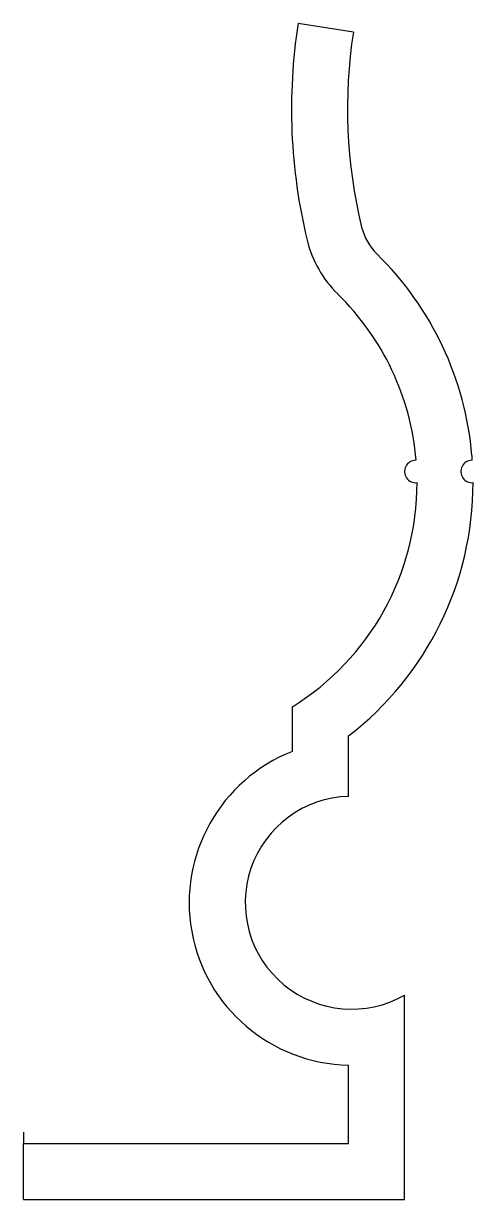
# Model space of a CAD drawing. Header units: millimetres. Extents: x 1323 to 1363, y 125 to 230.
import ezdxf

# ---------------------------------------------------------------- set-up
doc = ezdxf.new("R2010")
doc.units = ezdxf.units.MM

msp = doc.modelspace()

# ---------------------------------------------------------------- linework, layer by layer
for p, q in [((1352, 229.08), (1347.06, 229.84)), ((1362.58, 190.84), (1362.58, 191.26)), ((1346.56, 164.84), (1346.56, 168.84)), ((1351.56, 160.83), (1351.56, 166.23)), ((1356.56, 124.84), (1356.56, 143.09)), ((1351.56, 129.84), (1351.56, 136.84)), ((1322.56, 130.84), (1322.56, 129.84)), ((1322.56, 129.84), (1351.56, 129.84)), ((1322.56, 124.84), (1322.56, 129.84)), ((1322.56, 124.84), (1356.56, 124.84))]:
    msp.add_line(p, q)
for centre, radius, start, end in [((1396.47, 222.23), 50, 171.2471, 193.5838), ((1396.47, 222.23), 45, 171.2471, 193.5838), ((1357.59, 212.84), 5, 193.5838, 225.6246), ((1357.59, 212.84), 10, 193.5838, 225.6246), ((1334.12, 188.85), 28.56, 4.8498, 45.6246), ((1334.12, 188.85), 23.56, 4.8498, 45.6246), ((1357.56, 189.84), 1, 90, 277.2677), ((1362.58, 189.84), 1, 90, 277.2677), ((1334.12, 188.85), 23.56, 301.8542, 0), ((1334.12, 188.85), 28.56, 307.6207, 360), ((1351.84, 151.34), 14.5, 111.3731, 268.8762), ((1351.84, 151.34), 9.5, 91.7154, 299.7608)]:
    msp.add_arc(centre, radius, start, end)

doc.saveas('drawing.dxf')
